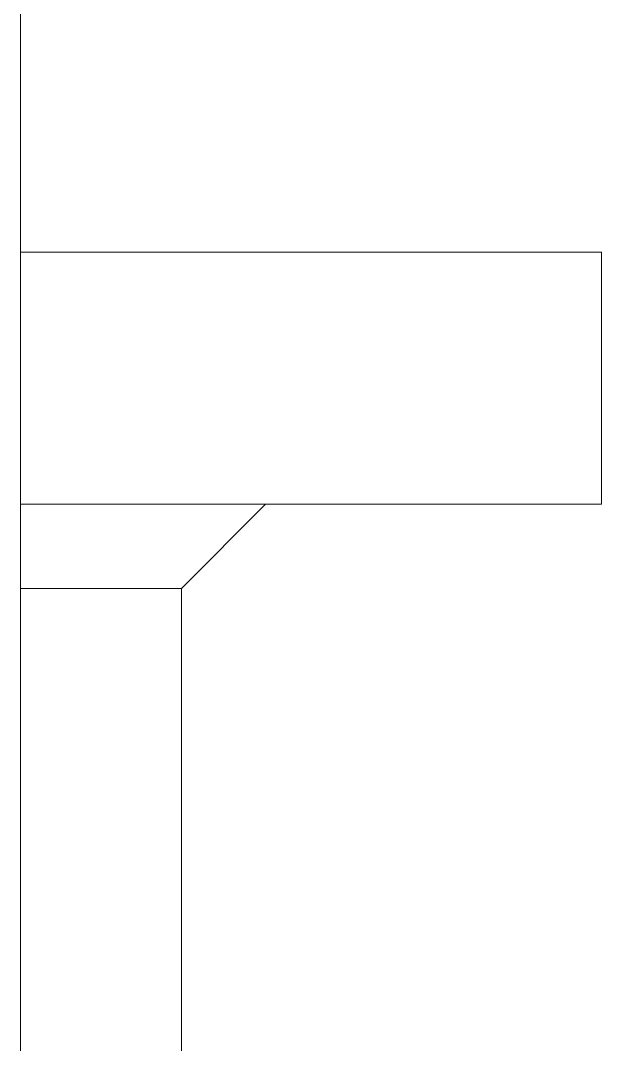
# Model space of a CAD drawing. Header units: inches. Extents: x 19 to 503, y 7 to 322.
# Drawn here: x 270.815 to 272.544, y 128.344 to 131.389 of the extents above; entities that cross this region are included whole.
import ezdxf

# ---------------------------------------------------------------- set-up
doc = ezdxf.new("R2010")
doc.units = ezdxf.units.IN
doc.header["$LTSCALE"] = 15
doc.header["$MEASUREMENT"] = 0
doc.layers.add('Visible (ANSI)', color=7, linetype='Continuous', lineweight=50)

msp = doc.modelspace()

# ---------------------------------------------------------------- linework, layer by layer
at = {"layer": 'Visible (ANSI)', "linetype": 'Continuous', "lineweight": 18}
for p, q in [((270.815229, 134.450384), (270.815229, 126.950384)), ((270.815229, 130.700384), (271.22625, 130.700384)), ((272.544104, 130.700384), (271.22625, 130.700384)), ((272.544104, 129.950384), (272.544104, 130.700384)), ((271.22625, 129.950384), (270.815229, 129.950384)), ((271.22625, 129.950384), (272.544104, 129.950384)), ((271.294104, 129.700384), (271.544104, 129.950384)), ((271.294104, 129.700384), (270.815229, 129.700384)), ((271.294104, 129.700384), (271.294104, 126.950384))]:
    msp.add_line(p, q, dxfattribs=at)

doc.saveas('drawing.dxf')
